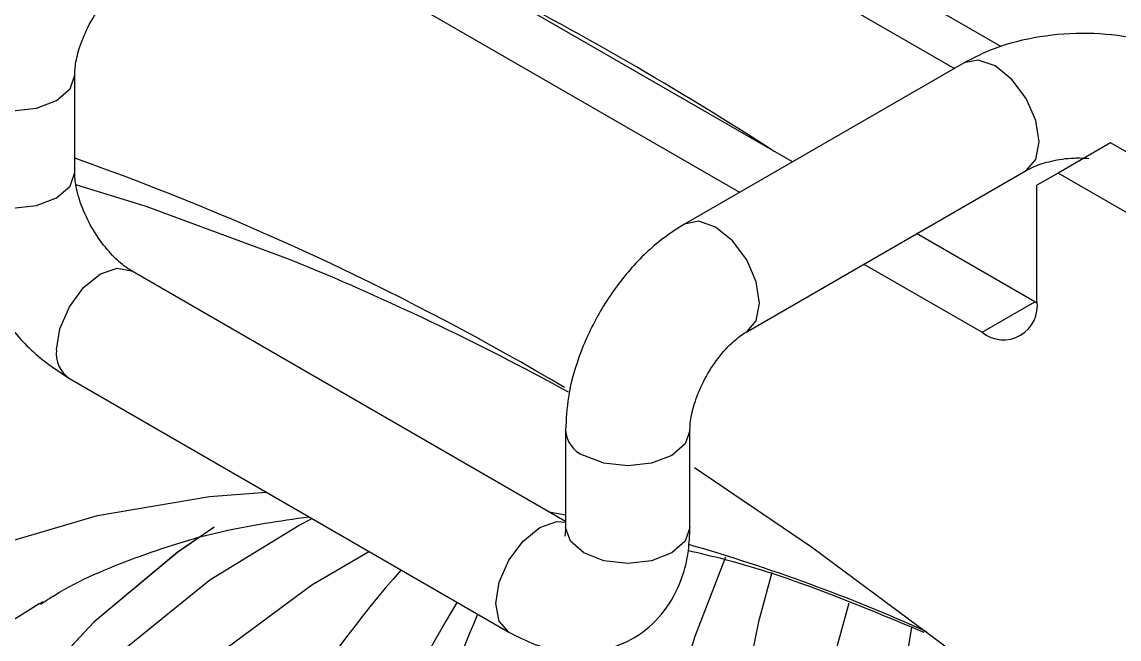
# Model space of a CAD drawing. Extents: x 16.7 to 113.1, y 4.5 to 84.5.
# Drawn here: x 74.848 to 75.951, y 65.547 to 66.168 of the extents above; entities that cross this region are included whole.
import ezdxf

# ---------------------------------------------------------------- set-up
doc = ezdxf.new("R2010")
doc.units = 0
doc.header["$MEASUREMENT"] = 0
doc.layers.add('OBJECT', color=7, linetype='CONTINUOUS')

msp = doc.modelspace()

# ---------------------------------------------------------------- linework, layer by layer
at = {"layer": 'OBJECT'}
for p, q in [((75.8329, 66.1432), (75.3385, 66.4286)), ((75.3173, 66.3919), (75.7856, 66.1215)), ((75.6226, 66.0275), (75.1289, 66.3125)), ((75.0759, 66.2819), (75.5696, 65.9969)), ((75.7953, 66.1271), (75.5142, 65.9649)), ((74.9008, 66.0169), (74.9008, 66.1148)), ((75.9427, 66.0468), (75.8898, 66.0162)), ((76.5586, 65.6913), (75.9427, 66.0468)), ((75.5767, 65.8566), (75.8578, 66.0189)), ((75.8898, 66.0162), (75.8685, 66.004)), ((76.5056, 65.6607), (75.8898, 66.0162)), ((75.8685, 65.888), (75.8685, 66.004)), ((75.8664, 65.8867), (75.7476, 65.9553)), ((75.6946, 65.9247), (75.8134, 65.8562)), ((75.3946, 65.6659), (74.958, 65.9179)), ((75.8134, 65.8562), (75.8664, 65.8867)), ((75.8685, 65.8855), (75.8664, 65.8867)), ((74.8955, 65.8096), (75.3374, 65.5545)), ((75.3946, 65.7577), (75.3946, 65.6597)), ((75.5196, 65.6597), (75.5196, 65.7577)), ((75.3777, 65.6756), (75.3946, 65.6724)), ((74.8689, 65.585), (74.865, 65.5828)), ((75.7425, 65.5596), (75.7373, 65.5286))]:
    msp.add_line(p, q, dxfattribs=at)
at = {"layer": 'OBJECT', "flags": 128}
for points in [[(75.8265, 66.1241), (75.8096, 66.1299), (75.7953, 66.1271)], [(75.8578, 66.0189), (75.8578, 66.0189), (75.8674, 66.0299), (75.8707, 66.0475), (75.8674, 66.069), (75.8578, 66.0911), (75.8434, 66.1104), (75.8265, 66.1241)], [(74.7941, 66.0893), (74.8144, 66.0815), (74.8383, 66.0788), (74.8623, 66.0815), (74.8825, 66.0893), (74.8961, 66.101), (74.9008, 66.1148), (74.9008, 66.1151)], [(74.7941, 65.9913), (74.8144, 65.9835), (74.8383, 65.9808), (74.8623, 65.9835), (74.8825, 65.9913), (74.8961, 66.0031), (74.9008, 66.0169)], [(75.1169, 65.9294), (74.9726, 65.9825), (74.902, 66.0045)], [(75.5454, 65.9618), (75.5285, 65.9677), (75.5142, 65.9649), (75.5142, 65.9649)], [(75.5767, 65.8566), (75.5863, 65.8677), (75.5896, 65.8852), (75.5863, 65.9067), (75.5767, 65.9288), (75.5624, 65.9481), (75.5454, 65.9618)], [(74.8825, 65.8383), (74.8859, 65.8597), (74.8955, 65.8818), (74.9098, 65.9012), (74.9267, 65.9148), (74.9436, 65.9207), (74.958, 65.9179)], [(75.5196, 65.757), (75.5148, 65.7439), (75.5013, 65.7322), (75.481, 65.7243), (75.4571, 65.7216), (75.4331, 65.7243), (75.4129, 65.7322)], [(77.4914, 63.1495), (77.4899, 63.1534), (77.411, 63.3512), (77.3238, 63.5477), (77.2288, 63.742), (77.1263, 63.9334), (77.0168, 64.1211), (76.9007, 64.3044), (76.7784, 64.4825), (76.6504, 64.6546), (76.5173, 64.8202), (76.3796, 64.9785), (76.2379, 65.1289), (76.0927, 65.2708), (75.9445, 65.4036), (75.7941, 65.5268), (75.642, 65.6398), (75.5242, 65.7196)], [(74.148, 64.4013), (74.153, 64.5532), (74.1678, 64.6986), (74.1925, 64.8367), (74.2268, 64.9666), (74.2706, 65.0878), (74.3237, 65.1994), (74.3857, 65.301), (74.4563, 65.392), (74.5352, 65.4718), (74.6218, 65.54), (74.7158, 65.5963), (74.8166, 65.6404), (74.9237, 65.6719), (75.0364, 65.6908), (75.0934, 65.6954)], [(74.6118, 64.7834), (74.6331, 64.9182), (74.664, 65.0453), (74.7043, 65.1639), (74.7537, 65.2732), (74.812, 65.3727), (74.8788, 65.4619), (74.9538, 65.5401), (75.0366, 65.607), (75.1266, 65.6621), (75.1395, 65.6688)], [(75.0407, 65.6598), (75.004, 65.6346), (74.9201, 65.5646), (74.8441, 65.483)], [(75.041, 65.6599), (75.0041, 65.6345), (74.9201, 65.5646), (74.8442, 65.4829)], [(75.3245, 65.5831), (75.3278, 65.6046), (75.3374, 65.6267), (75.3518, 65.646), (75.3687, 65.6597), (75.3856, 65.6656), (75.3946, 65.6649)], [(75.4129, 65.6342), (75.3993, 65.6459), (75.3946, 65.6597)], [(75.5196, 65.6597), (75.5148, 65.6459), (75.5013, 65.6342), (75.481, 65.6263), (75.4571, 65.6236), (75.4331, 65.6263), (75.4129, 65.6342)], [(75.1974, 65.6354), (75.1394, 65.6017), (75.0528, 65.5378), (74.9743, 65.4617), (74.9042, 65.3739), (74.8431, 65.2751), (74.7913, 65.1657), (74.7492, 65.0465), (74.7169, 64.9182), (74.6948, 64.7816)], [(75.5554, 65.63), (75.5244, 65.5501), (75.4957, 65.4574)], [(75.6019, 65.6145), (75.5886, 65.5648), (75.5605, 65.4266)], [(74.865, 65.5828), (74.8233, 65.5567)], [(75.3374, 65.5545), (75.3278, 65.5655), (75.3245, 65.5831)], [(75.6793, 65.5837), (75.6672, 65.5395), (75.6395, 65.4078)]]:
    msp.add_lwpolyline(points, dxfattribs=at)
at = {"layer": 'OBJECT'}
for centre, radius, start, end in [((73.6984, 63.0832), 3.5162, 57.178, 62.8274), ((73.9627, 63.3865), 2.8061, 59.3486, 70.4693), ((74.108, 63.4488), 2.6779, 61.2173, 67.8687), ((75.8349, 65.8826), 0.0341, 230.7968, 9.2139), ((74.9117, 65.8342), 0.0294, 172.0863, 236.6022), ((75.4237, 65.7592), 0.0292, 183.0696, 248.2293), ((75.0256, 63.9273), 1.7846, 65.7748, 73.9748), ((76.1379, 64.8196), 1.2091, 138.7363, 175.2801), ((76.4477, 64.8794), 1.3594, 148.7956, 177.457), ((76.6475, 65.005), 1.4567, 157.0645, 170.79)]:
    msp.add_arc(centre, radius, start, end, dxfattribs=at)
for points, knots in [([(74.8955, 66.3221), (74.8883, 66.3175), (74.8687, 66.3051), (74.8398, 66.2772), (74.8113, 66.2381), (74.79, 66.1941), (74.7778, 66.152), (74.7764, 66.1259), (74.7758, 66.1148)], [0, 0, 0, 0, 0.107644, 0.294548, 0.481452, 0.669064, 0.859788, 1, 1, 1, 1]), ([(74.9008, 66.1148), (74.901, 66.1177), (74.9012, 66.1251), (74.905, 66.1419), (74.9136, 66.1634), (74.927, 66.1852), (74.9422, 66.2025), (74.9528, 66.2107), (74.9572, 66.2133), (74.958, 66.2138)], [0, 0, 0, 0, 0.1031206, 0.2609671, 0.4346531, 0.6201611, 0.8076474, 0.9640402, 1, 1, 1, 1]), ([(76.0345, 66.1271), (76.027, 66.1311), (76.0065, 66.1418), (75.9678, 66.1529), (75.9197, 66.1581), (75.8709, 66.1545), (75.8285, 66.144), (75.8052, 66.1322), (75.7953, 66.1271)], [0, 0, 0, 0, 0.107646, 0.294559, 0.481468, 0.669084, 0.859815, 1, 1, 1, 1]), ([(75.8578, 66.0189), (75.8603, 66.0202), (75.8668, 66.0237), (75.8833, 66.0288), (75.9028, 66.0319), (75.9158, 66.0313), (75.9207, 66.031)], [0, 0, 0, 0, 0.189943, 0.480663, 0.800579, 1, 1, 1, 1]), ([(74.7758, 66.0169), (74.7762, 66.0084), (74.7772, 65.9852), (74.7869, 65.9462), (74.8065, 65.9019), (74.8339, 65.8615), (74.8643, 65.8299), (74.8862, 65.8157), (74.8955, 65.8096)], [0, 0, 0, 0, 0.107645, 0.294549, 0.481452, 0.669065, 0.859793, 1, 1, 1, 1]), ([(74.958, 65.9179), (74.9555, 65.9194), (74.9493, 65.9234), (74.9366, 65.935), (74.9223, 65.9532), (74.9101, 65.9757), (74.9028, 65.9975), (74.9009, 66.0108), (74.9009, 66.0159), (74.9008, 66.0169)], [0, 0, 0, 0, 0.103119, 0.260953, 0.434627, 0.620133, 0.807616, 0.964024, 1, 1, 1, 1]), ([(75.5142, 65.9649), (75.507, 65.9603), (75.4874, 65.9479), (75.4585, 65.92), (75.43, 65.8809), (75.4087, 65.8369), (75.3965, 65.7948), (75.3951, 65.7687), (75.3946, 65.7577)], [0, 0, 0, 0, 0.107644, 0.294548, 0.481452, 0.669064, 0.859788, 1, 1, 1, 1]), ([(75.5196, 65.7577), (75.5197, 65.7606), (75.52, 65.7679), (75.5237, 65.7847), (75.5324, 65.8062), (75.5457, 65.8281), (75.5609, 65.8453), (75.5715, 65.8536), (75.5759, 65.8561), (75.5767, 65.8566)], [0, 0, 0, 0, 0.1031207, 0.2609671, 0.4346531, 0.6201611, 0.8076474, 0.9640402, 1, 1, 1, 1]), ([(74.8664, 65.5825), (74.8712, 65.5856), (74.9007, 65.605), (74.9609, 65.63), (75.0451, 65.6575), (75.1069, 65.6663), (75.1364, 65.6705)], [0, 0, 0, 0, 0.062286, 0.385273, 0.706538, 1, 1, 1, 1]), ([(75.3374, 65.5545), (75.3451, 65.5505), (75.3642, 65.5406), (75.3962, 65.533), (75.4321, 65.5347), (75.4654, 65.5477), (75.4923, 65.571), (75.5103, 65.6018), (75.5185, 65.6319), (75.5193, 65.6519), (75.5196, 65.6597)], [0, 0, 0, 0, 0.095827, 0.239923, 0.374678, 0.506218, 0.644612, 0.777364, 0.913628, 1, 1, 1, 1]), ([(75.3946, 65.6597), (75.3944, 65.6573), (75.3941, 65.6516), (75.3937, 65.6509), (75.3935, 65.6505)], [0, 0, 0, 0, 0.420905, 1, 1, 1, 1]), ([(75.518, 65.6366), (75.5285, 65.6342), (75.5742, 65.6235), (75.6534, 65.597), (75.7233, 65.5676), (75.755, 65.5543)], [0, 0, 0, 0, 0.139044, 0.608553, 1, 1, 1, 1])]:
    msp.add_open_spline(points, degree=3, knots=knots, dxfattribs=at)

doc.saveas('drawing.dxf')
